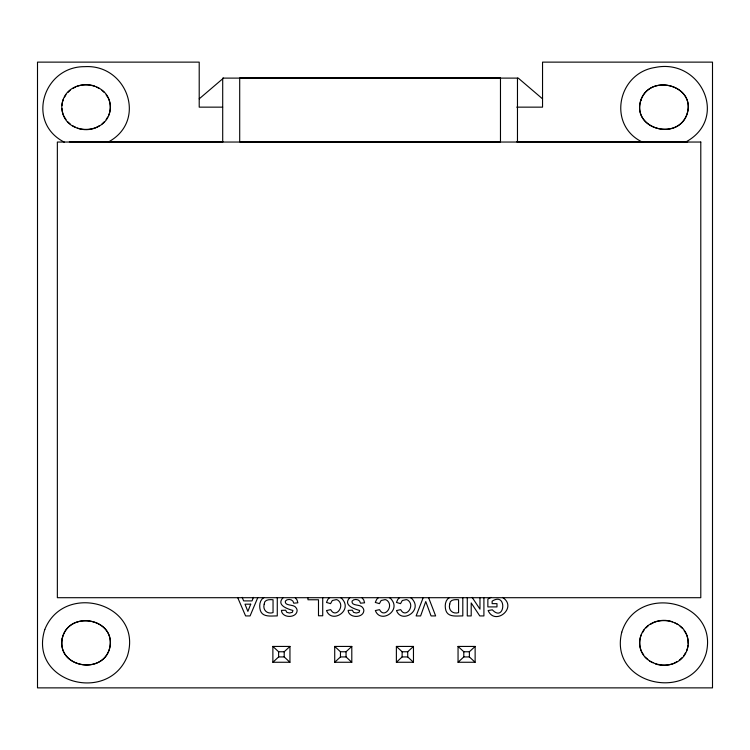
<?xml version="1.0" encoding="UTF-8"?>
<svg xmlns="http://www.w3.org/2000/svg" width="750" height="750" viewBox="0 0 750 750"><rect width="100%" height="100%" fill="white"/><g stroke="black" fill="none" stroke-linecap="round" stroke-linejoin="round"><path stroke-width="1.12" d="M688.106 645.056C684.647 674.522 637.322 670.106 639.778 640.641C642.956 612.3 688.622 614.794 688.116 643.378M62.016 108.572C63.816 136.988 109.256 135.975 110.334 107.775C110.719 78.731 64.162 76.594 61.941 105.647M423.216 597.572L416.128 615.928L420.619 615.928L425.756 601.538L431.062 615.928L435.647 615.928L428.569 597.572M253.406 597.375L252.019 600.9L243.637 600.9L242.175 597.375M257.794 597.572L250.078 615.928L245.597 615.928L237.647 597.506M64.472 97.237L65.981 94.669M107.653 117.056L106.144 119.634M642.497 632.7L644.203 629.738M685.378 653.006L683.672 655.959M67.978 92.4L70.153 90.281M104.147 121.903L101.972 124.022M646.059 627.9L648.534 625.453M681.816 657.806L679.341 660.253M283.041 597.75C275.944 605.081 287.484 608.962 292.913 610.462L292.397 612.309L289.509 613.013L286.828 612.347L285.656 610.2L281.428 610.369C281.784 618.206 296.344 618.469 297.113 610.837A4.734 4.734 0 0 0 296.034 607.772C293.878 603.778 284.513 606.553 285.319 601.134C287.531 598.191 293.391 599.194 293.756 603.188L297.872 602.812L297.028 599.944L295.331 597.844M349.753 597.75C342.666 605.081 354.206 608.962 359.634 610.462L359.119 612.309L356.231 613.013L353.55 612.347L352.378 610.2L348.15 610.369C348.506 618.206 363.066 618.469 363.834 610.837A4.734 4.734 0 0 0 362.756 607.772C360.6 603.778 351.234 606.553 352.041 601.134C354.253 598.191 360.113 599.194 360.478 603.188L364.594 602.812L363.75 599.944L362.053 597.844M272.878 662.259L278.625 656.934L284.203 656.934L289.95 662.259L289.95 646.434L272.878 646.434L272.878 662.259L289.95 662.259M272.878 646.434L278.625 651.759L284.203 651.759L289.95 646.434M334.716 662.259L340.463 656.934L346.05 656.934L351.797 662.259L351.797 646.434L334.716 646.434L334.716 662.259L351.797 662.259M334.716 646.434L340.463 651.759L346.05 651.759L351.797 646.434M396.384 662.259L402.131 656.934L407.719 656.934L413.466 662.259L413.466 646.434L396.384 646.434L396.384 662.259L413.466 662.259M396.384 646.434L402.131 651.759L407.719 651.759L413.466 646.434M458.053 662.259L463.8 656.934L469.387 656.934L475.134 662.259L475.134 646.434L458.053 646.434L458.053 662.259L475.134 662.259M458.053 646.434L463.8 651.759L469.387 651.759L475.134 646.434M199.209 98.85L223.491 78.112M109.022 141.628C147.516 120.113 126.703 64.106 84.778 66.656C43.219 66.338 25.65 122.653 64.406 142.2M263.888 597.562C259.462 600.141 259.022 606.169 260.391 610.613C262.772 617.672 271.688 615.769 277.275 615.928L277.275 597.628M449.419 597.562C444.984 600.141 444.553 606.169 445.922 610.613C448.303 617.672 457.219 615.769 462.806 615.928L462.806 597.628M72.713 88.556L75.403 87.038M99.413 125.738L96.722 127.266M685.322 142.228C729.384 118.95 701.091 57.994 655.237 67.444C617.344 73.125 607.031 125.738 642.881 142.322M650.85 624.122L653.916 622.35A26.034 26.034 0 0 1 672.488 621.788M677.034 661.584L673.959 663.356A26.034 26.034 0 0 1 655.388 663.909M490.969 597.394L487.856 599.166L487.856 606.909L496.978 606.909L496.978 603.638L492.131 603.638L492.131 601.172C507.581 591.253 504.909 623.137 492.328 609.816L488.128 610.538C495.066 626.306 518.156 607.378 502.556 597.431M222.647 107.147L199.209 107.147L199.209 62.128L37.5 62.128L37.5 687.872L712.5 687.872L712.5 62.128L542.541 62.128L542.541 107.147L516.759 107.147M69.413 141.816L222.816 141.816M516.75 141.816L687.722 141.816M96.75 87.131L99.525 88.537M75.375 127.162L72.6 125.766M674.888 622.978L678.084 624.553M652.987 662.728L649.8 661.144M101.972 90.384L104.259 92.4M70.144 123.919L67.856 121.894M680.072 626.278L682.706 628.575M647.812 659.419L645.169 657.131M542.541 98.85L518.259 78.112L222.703 78.112L222.703 142.041M106.116 94.772L107.756 97.275M66.009 119.531L64.359 117.028M684.141 630.712L686.053 633.562A21.019 21.019 0 0 1 686.663 650.784M643.734 654.984L641.822 652.144A21.019 21.019 0 0 1 641.213 634.922M472.125 597.394L479.972 609.159L479.972 597.638M517.472 78.112L517.472 142.041M483.909 597.628L483.909 615.928L479.784 615.928L471.206 602.944L471.206 615.928L467.269 615.928L467.269 597.628M469.387 651.759L469.387 656.934M463.8 651.759L463.8 656.934M407.719 651.759L407.719 656.934M402.131 651.759L402.131 656.934M346.05 651.759L346.05 656.934M340.463 651.759L340.463 656.934M322.716 597.619L322.716 615.769L318.488 615.769L318.488 599.766L307.959 599.766L307.959 597.581M284.203 651.759L284.203 656.934M278.625 651.759L278.625 656.934M76.228 86.569A26.034 26.034 0 0 1 94.8 86.156M108.263 98.034A21.009 21.009 0 0 1 108.712 115.256M95.897 127.734A26.034 26.034 0 0 1 77.316 128.147M63.863 116.269A21.009 21.009 0 0 1 63.403 99.047M399.591 597.703A7.275 7.275 0 0 0 397.706 599.653L396.45 602.428L400.547 603.638L402.3 600.506L406.294 599.606A4.65 4.65 0 0 1 408.919 601.078C414.684 606.9 405.309 618.656 400.697 609.637L396.506 610.566C401.531 623.728 421.528 611.522 413.194 600.244A8.878 8.878 0 0 0 410.587 597.647M378.431 597.703A7.275 7.275 0 0 0 376.547 599.653L375.291 602.428L379.397 603.638L381.141 600.506L385.134 599.606A4.65 4.65 0 0 1 387.769 601.078C393.534 606.9 384.159 618.656 379.537 609.637L375.347 610.566C380.381 623.728 400.378 611.522 392.044 600.244A8.878 8.878 0 0 0 389.428 597.647M329.606 597.703A7.275 7.275 0 0 0 327.722 599.653L326.466 602.428L330.572 603.638L332.316 600.506L336.309 599.606A4.65 4.65 0 0 1 338.934 601.078C344.7 606.9 335.334 618.656 330.712 609.637L326.522 610.566C331.547 623.728 351.553 611.522 343.219 600.244A8.878 8.878 0 0 0 340.603 597.647M264.188 604.172C262.462 609.966 267.272 614.438 273.047 612.638L273.047 599.766C269.606 599.419 264.15 599.381 264.188 604.172M449.719 604.172C447.994 609.966 452.803 614.438 458.578 612.638L458.578 599.766C455.138 599.419 449.681 599.381 449.719 604.172M62.231 638.541C56.691 667.959 103.894 675.534 109.894 647.156C115.425 617.747 68.231 610.172 62.231 638.541M62.353 637.987C56.034 667.322 103.059 675.891 109.772 647.719C116.091 618.375 69.056 609.816 62.353 637.987M621.778 632.184C608.409 685.116 690.722 703.378 706.106 653.513C719.466 600.581 637.163 582.319 621.778 632.184M640.8 100.331C631.669 129.216 677.916 141.319 687.075 113.963C696.206 85.088 649.959 72.984 640.8 100.331M640.913 100.013C631.312 128.784 677.4 141.487 686.962 114.291C696.572 85.519 650.475 72.806 640.913 100.013M44.803 629.494C28.041 682.097 107.897 704.672 127.322 656.213C144.084 603.609 64.228 581.025 44.803 629.494M250.716 604.181L247.884 611.391L244.997 604.181L250.716 604.181M500.475 77.934L239.7 77.934L239.7 141.853L500.475 141.853L500.475 77.934M700.791 142.041L57.356 142.041L57.356 597.703L700.791 597.703L700.791 142.041"/></g></svg>
